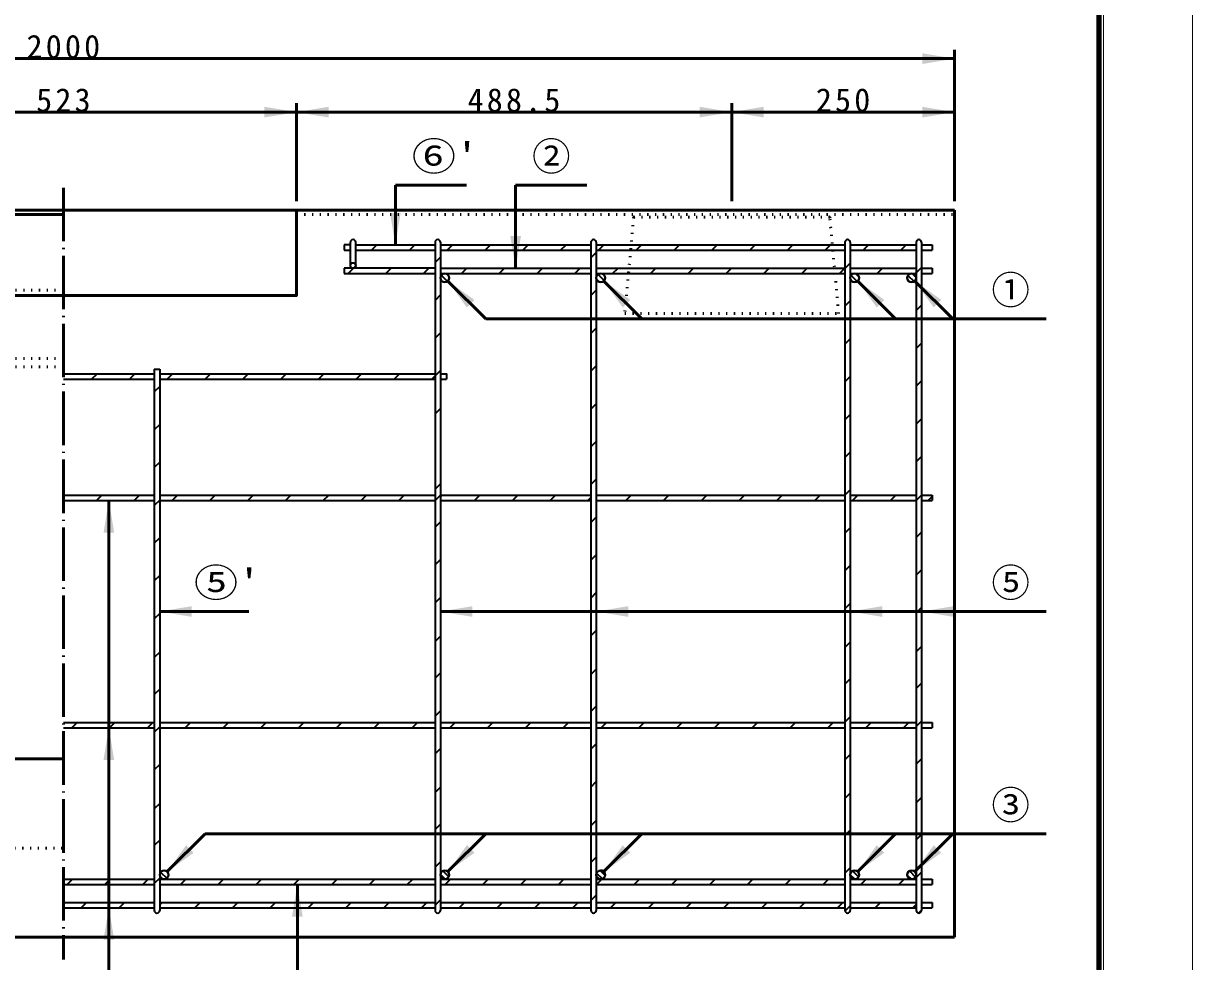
# Model space of a CAD drawing. Units: millimetres, scale not verified. Extents: x -2102 to 2102, y -1485 to 1485.
# Drawn here: x 790 to 2102, y -670 to 383 of the extents above; entities that cross this region are included whole.
import ezdxf
from ezdxf.enums import TextEntityAlignment as Align

# ---------------------------------------------------------------- set-up
doc = ezdxf.new("R2010")
doc.units = ezdxf.units.MM
doc.header["$LTSCALE"] = 5
doc.linetypes.add('DOTTED', pattern=[1.75, 0.25, -1.5])
doc.linetypes.add('LONG_DASHED_DOTTED', pattern=[15.25, 12, -1.5, 0.25, -1.5])
doc.layers.add('0-0_V-nasSTD', color=7, linetype='Continuous', lineweight=35)
doc.layers.add('0-1_0', color=7, linetype='Continuous', lineweight=50)
doc.styles.add('ＭＳ ゴシック', font='')
doc.styles.get('ＭＳ ゴシック').set_extended_font_data('MS Gothic')

msp = doc.modelspace()

# ---------------------------------------------------------------- linework, layer by layer
at = {"layer": '0-0_V-nasSTD', "linetype": 'LONG_DASHED_DOTTED', "lineweight": 50}
msp.add_line((835.276, 198.874), (835.276, -667.126), dxfattribs=at)
at = {"layer": '0-0_V-nasSTD', "lineweight": 50}
for p, q in [((1207.776, 201.874), (1207.776, 134.827)), ((1342.776, 201.874), (1342.776, 108.827)), ((1096.776, 173.874), (573.776, 173.874)), ((1096.776, 173.874), (1835.276, 173.874)), ((1835.276, 173.874), (1835.276, -642.126)), ((835.276, 168.874), (573.776, 168.874)), ((1309.238, 51.865), (1266.812, 94.292)), ((1484.238, 51.865), (1441.812, 94.292)), ((1769.238, 51.865), (1726.812, 94.292)), ((1833.238, 51.865), (1790.812, 94.292)), ((1938.276, 51.865), (1309.238, 51.865)), ((886.276, -725.173), (886.276, -152.173)), ((943.276, -276.673), (1043.276, -276.673)), ((1938.276, -276.673), (1258.276, -276.673)), ((-44.724, -442.126), (835.276, -442.126)), ((994.238, -526.211), (951.812, -568.637)), ((1938.276, -526.211), (994.238, -526.211)), ((1309.238, -526.211), (1266.812, -568.637)), ((1484.238, -526.211), (1441.812, -568.637)), ((1769.238, -526.211), (1726.812, -568.637)), ((1833.238, -526.211), (1790.812, -568.637)), ((1097.776, -725.173), (1097.776, -583.173)), ((-164.724, -642.126), (1835.276, -642.126))]:
    msp.add_line(p, q, dxfattribs=at)
at = {"layer": '0-0_V-nasSTD', "linetype": 'DOTTED', "lineweight": 50}
for p, q in [((1096.776, 168.874), (1835.276, 168.874)), ((1475.276, 165.874), (1465.276, 57.874)), ((1475.276, 165.874), (1472.276, 168.874)), ((1705.276, 57.874), (1695.276, 165.874)), ((835.276, 83.874), (579.776, 83.874)), ((1465.276, 57.874), (1705.276, 57.874)), ((835.276, 7.155), (586.963, 7.155)), ((835.276, -2.126), (-164.724, -2.126)), ((-164.724, -542.126), (835.276, -542.126))]:
    msp.add_line(p, q, dxfattribs=at)
at = {"layer": '0-0_V-nasSTD'}
for p, q in [((1150.276, 134.827), (1150.276, 128.827)), ((1157.276, 134.827), (1150.276, 134.827)), ((1157.276, 111.827), (1157.276, 137.827)), ((1163.276, 111.827), (1163.276, 137.827)), ((1163.276, 134.827), (1252.276, 134.827)), ((1181.162, 128.827), (1187.162, 134.827)), ((1223.588, 128.827), (1229.588, 134.827)), ((1252.276, 137.827), (1252.276, -612.173)), ((1258.276, 137.827), (1258.276, -612.173)), ((1258.276, 134.827), (1427.276, 134.827)), ((1266.014, 128.827), (1272.014, 134.827)), ((1308.441, 128.827), (1314.441, 134.827)), ((1350.867, 128.827), (1356.867, 134.827)), ((1393.294, 128.827), (1399.294, 134.827)), ((1427.276, 137.827), (1427.276, -612.173)), ((1433.276, 137.827), (1433.276, -612.173)), ((1433.276, 134.827), (1712.276, 134.827)), ((1441.72, 134.827), (1435.72, 128.827)), ((1484.146, 134.827), (1478.146, 128.827)), ((1526.573, 134.827), (1520.573, 128.827)), ((1568.999, 134.827), (1562.999, 128.827)), ((1605.426, 128.827), (1611.426, 134.827)), ((1647.852, 128.827), (1653.852, 134.827)), ((1690.278, 128.827), (1696.278, 134.827)), ((1712.276, 137.827), (1712.276, -612.173)), ((1718.276, 137.827), (1718.276, -612.173)), ((1718.276, 134.827), (1792.276, 134.827)), ((1732.705, 128.827), (1738.705, 134.827)), ((1775.131, 128.827), (1781.131, 134.827)), ((1792.276, 137.827), (1792.276, -612.173)), ((1798.276, 137.827), (1798.276, -612.173)), ((1798.276, 134.827), (1810.276, 134.827)), ((1810.276, 134.827), (1810.276, 128.827)), ((1150.276, 128.827), (1157.276, 128.827)), ((1163.276, 128.827), (1252.276, 128.827)), ((1258.276, 121.043), (1252.276, 115.043)), ((1258.276, 128.827), (1427.276, 128.827)), ((1433.276, 126.338), (1427.276, 120.338)), ((1433.276, 128.827), (1712.276, 128.827)), ((1718.276, 128.827), (1792.276, 128.827)), ((1798.276, 128.827), (1810.276, 128.827)), ((1252.276, 108.827), (1150.276, 108.827)), ((1150.276, 108.827), (1150.276, 102.827)), ((1160.662, 108.827), (1154.662, 102.827)), ((1163.247, 111.413), (1160.69, 108.856)), ((1197.088, 102.827), (1203.088, 108.827)), ((1239.514, 102.827), (1245.514, 108.827)), ((1258.276, 108.827), (1427.276, 108.827)), ((1281.941, 102.827), (1287.941, 108.827)), ((1324.367, 102.827), (1330.367, 108.827)), ((1366.794, 102.827), (1372.794, 108.827)), ((1409.22, 102.827), (1415.22, 108.827)), ((1433.276, 108.827), (1712.276, 108.827)), ((1451.646, 102.827), (1457.646, 108.827)), ((1500.073, 108.827), (1494.073, 102.827)), ((1542.499, 108.827), (1536.499, 102.827)), ((1578.926, 102.827), (1584.926, 108.827)), ((1621.352, 102.827), (1627.352, 108.827)), ((1663.778, 102.827), (1669.778, 108.827)), ((1706.205, 102.827), (1712.205, 108.827)), ((1718.276, 114.353), (1712.276, 108.353)), ((1718.276, 108.827), (1792.276, 108.827)), ((1748.631, 102.827), (1754.631, 108.827)), ((1798.276, 109.5), (1792.276, 103.5)), ((1798.276, 108.827), (1810.276, 108.827)), ((1810.276, 108.827), (1810.276, 102.827)), ((1150.276, 102.827), (1252.276, 102.827)), ((1258.276, 102.827), (1427.276, 102.827)), ((1259.324, 100.89), (1266.339, 93.875)), ((1264.652, 102.634), (1268.083, 99.203)), ((1433.276, 102.827), (1712.276, 102.827)), ((1433.469, 96.451), (1436.9, 93.02)), ((1435.213, 101.779), (1442.228, 94.764)), ((1718.276, 102.827), (1792.276, 102.827)), ((1719.164, 100.671), (1726.12, 93.714)), ((1724.156, 102.749), (1728.198, 98.707)), ((1783.021, 100.453), (1789.902, 93.572)), ((1787.739, 102.806), (1792.255, 98.29)), ((1791.058, 102.827), (1792.276, 104.045)), ((1798.276, 102.827), (1810.276, 102.827)), ((1433.276, 83.911), (1427.276, 77.911)), ((1258.276, 78.617), (1252.276, 72.617)), ((1718.276, 71.926), (1712.276, 65.926)), ((1798.276, 67.074), (1792.276, 61.074)), ((1433.276, 41.485), (1427.276, 35.485)), ((1258.276, 36.19), (1252.276, 30.19)), ((1718.276, 29.5), (1712.276, 23.5)), ((1798.276, 24.647), (1792.276, 18.647)), ((835.276, -9.718), (937.276, -9.718)), ((866.956, -15.718), (872.956, -9.718)), ((909.382, -15.718), (915.382, -9.718)), ((937.276, -4.718), (937.276, -612.221)), ((937.276, -4.718), (943.276, -4.718)), ((943.276, -4.718), (943.276, -612.221)), ((943.276, -9.718), (1252.276, -9.718)), ((957.809, -9.718), (951.809, -15.718)), ((994.235, -15.718), (1000.235, -9.718)), ((1036.662, -15.718), (1042.662, -9.718)), ((1079.088, -15.718), (1085.088, -9.718)), ((1121.514, -15.718), (1127.514, -9.718)), ((1163.941, -15.718), (1169.941, -9.718)), ((1206.367, -15.718), (1212.367, -9.718)), ((1248.794, -15.718), (1252.276, -12.236)), ((1258.276, -6.236), (1252.276, -12.236)), ((1433.276, -0.942), (1427.276, -6.942)), ((1718.276, -12.926), (1712.276, -18.926)), ((835.276, -15.718), (937.276, -15.718)), ((943.276, -24.251), (937.276, -30.251)), ((943.276, -15.718), (1252.276, -15.718)), ((1258.276, -15.718), (1265.276, -15.718)), ((1798.276, -17.779), (1792.276, -23.779)), ((1258.276, -48.662), (1252.276, -54.662)), ((1433.276, -43.368), (1427.276, -49.368)), ((1718.276, -55.353), (1712.276, -61.353)), ((1798.276, -60.206), (1792.276, -66.206)), ((943.276, -66.678), (937.276, -72.678)), ((1433.276, -85.794), (1427.276, -91.794)), ((1718.276, -97.779), (1712.276, -103.779)), ((1798.276, -102.632), (1792.276, -108.632)), ((943.276, -109.104), (937.276, -115.104)), ((1433.276, -128.221), (1427.276, -134.221)), ((1258.276, -133.515), (1252.276, -139.515)), ((1718.276, -140.206), (1712.276, -146.206)), ((835.276, -146.173), (937.276, -146.173)), ((835.276, -146.853), (835.956, -146.173)), ((835.276, -152.173), (937.276, -152.173)), ((872.382, -152.173), (878.382, -146.173)), ((914.809, -152.173), (920.809, -146.173)), ((943.276, -151.53), (937.276, -157.53)), ((943.276, -146.173), (1252.276, -146.173)), ((943.276, -152.173), (1252.276, -152.173)), ((957.235, -152.173), (963.235, -146.173)), ((999.662, -152.173), (1005.662, -146.173)), ((1042.088, -152.173), (1048.088, -146.173)), ((1084.514, -152.173), (1090.514, -146.173)), ((1126.941, -152.173), (1132.941, -146.173)), ((1169.367, -152.173), (1175.367, -146.173)), ((1211.794, -152.173), (1217.794, -146.173)), ((1258.276, -146.089), (1252.276, -152.089)), ((1258.276, -146.173), (1427.276, -146.173)), ((1260.22, -146.173), (1258.276, -148.117)), ((1258.276, -152.173), (1427.276, -152.173)), ((1296.646, -152.173), (1302.646, -146.173)), ((1339.073, -152.173), (1345.073, -146.173)), ((1381.499, -152.173), (1387.499, -146.173)), ((1423.926, -152.173), (1427.276, -148.822)), ((1433.276, -146.173), (1712.276, -146.173)), ((1433.276, -152.173), (1712.276, -152.173)), ((1472.352, -146.173), (1466.352, -152.173)), ((1508.778, -152.173), (1514.778, -146.173)), ((1551.205, -152.173), (1557.205, -146.173)), ((1593.631, -152.173), (1599.631, -146.173)), ((1636.058, -152.173), (1642.058, -146.173)), ((1678.484, -152.173), (1684.484, -146.173)), ((1718.276, -146.173), (1792.276, -146.173)), ((1718.276, -152.173), (1792.276, -152.173)), ((1720.91, -152.173), (1726.91, -146.173)), ((1763.337, -152.173), (1769.337, -146.173)), ((1798.276, -146.08), (1792.276, -152.08)), ((1798.276, -146.173), (1810.276, -146.173)), ((1798.276, -152.173), (1810.276, -152.173)), ((1805.763, -152.173), (1810.276, -147.66)), ((1810.276, -146.173), (1810.276, -152.173)), ((1258.276, -175.942), (1252.276, -181.942)), ((1433.276, -170.647), (1427.276, -176.647)), ((1718.276, -182.632), (1712.276, -188.632)), ((943.276, -193.957), (937.276, -199.957)), ((1798.276, -187.485), (1792.276, -193.485)), ((1258.276, -218.368), (1252.276, -224.368)), ((1433.276, -213.074), (1427.276, -219.074)), ((1718.276, -225.058), (1712.276, -231.058)), ((1798.276, -229.911), (1792.276, -235.911)), ((943.276, -236.383), (937.276, -242.383)), ((1258.276, -260.794), (1252.276, -266.794)), ((1433.276, -255.5), (1427.276, -261.5)), ((1718.276, -267.485), (1712.276, -273.485)), ((1798.276, -272.338), (1792.276, -278.338)), ((943.276, -278.81), (937.276, -284.81)), ((1433.276, -297.926), (1427.276, -303.926)), ((1258.276, -304.242), (1252.276, -310.242)), ((1718.276, -310.933), (1712.276, -316.933)), ((943.276, -322.257), (937.276, -328.257)), ((1798.276, -315.785), (1792.276, -321.785)), ((1258.276, -345.647), (1252.276, -351.647)), ((1433.276, -341.374), (1427.276, -347.374)), ((1718.276, -352.338), (1712.276, -358.338)), ((943.276, -363.662), (937.276, -369.662)), ((1798.276, -357.191), (1792.276, -363.191)), ((1258.276, -388.074), (1252.276, -394.074)), ((1433.276, -382.779), (1427.276, -388.779)), ((835.276, -401.173), (937.276, -401.173)), ((844.662, -407.173), (850.662, -401.173)), ((887.088, -407.173), (893.088, -401.173)), ((929.514, -407.173), (935.514, -401.173)), ((943.276, -406.089), (937.276, -412.089)), ((943.276, -401.173), (1252.276, -401.173)), ((971.941, -407.173), (977.941, -401.173)), ((1014.367, -407.173), (1020.367, -401.173)), ((1056.794, -407.173), (1062.794, -401.173)), ((1099.22, -407.173), (1105.22, -401.173)), ((1141.646, -407.173), (1147.646, -401.173)), ((1184.073, -407.173), (1190.073, -401.173)), ((1226.499, -407.173), (1232.499, -401.173)), ((1258.276, -401.173), (1427.276, -401.173)), ((1274.926, -401.173), (1268.926, -407.173)), ((1311.352, -407.173), (1317.352, -401.173)), ((1353.778, -407.173), (1359.778, -401.173)), ((1396.205, -407.173), (1402.205, -401.173)), ((1433.276, -401.173), (1712.276, -401.173)), ((1438.631, -407.173), (1444.631, -401.173)), ((1481.058, -407.173), (1487.058, -401.173)), ((1523.484, -407.173), (1529.484, -401.173)), ((1565.91, -407.173), (1571.91, -401.173)), ((1608.337, -407.173), (1614.337, -401.173)), ((1650.763, -407.173), (1656.763, -401.173)), ((1693.19, -407.173), (1699.19, -401.173)), ((1718.276, -394.764), (1712.276, -400.764)), ((1718.276, -401.173), (1792.276, -401.173)), ((1735.616, -407.173), (1741.616, -401.173)), ((1778.043, -407.173), (1784.043, -401.173)), ((1798.276, -399.617), (1792.276, -405.617)), ((1798.276, -401.173), (1810.276, -401.173)), ((1810.276, -401.173), (1810.276, -407.173)), ((835.276, -407.173), (937.276, -407.173)), ((943.276, -407.173), (1252.276, -407.173)), ((1258.276, -407.173), (1427.276, -407.173)), ((1433.276, -407.173), (1712.276, -407.173)), ((1718.276, -407.173), (1792.276, -407.173)), ((1798.276, -407.173), (1810.276, -407.173)), ((1258.276, -430.5), (1252.276, -436.5)), ((1433.276, -425.206), (1427.276, -431.206)), ((1718.276, -437.191), (1712.276, -443.191)), ((1798.276, -442.043), (1792.276, -448.043)), ((943.276, -448.515), (937.276, -454.515)), ((1433.276, -467.632), (1427.276, -473.632)), ((1258.276, -473.948), (1252.276, -479.948)), ((1718.276, -480.638), (1712.276, -486.638)), ((1798.276, -485.491), (1792.276, -491.491)), ((943.276, -491.963), (937.276, -497.963)), ((1433.276, -511.08), (1427.276, -517.08)), ((1258.276, -515.353), (1252.276, -521.353)), ((1718.276, -522.043), (1712.276, -528.043)), ((943.276, -533.368), (937.276, -539.368)), ((1798.276, -526.896), (1792.276, -532.896)), ((1258.276, -557.779), (1252.276, -563.779)), ((1433.276, -552.485), (1427.276, -558.485)), ((835.276, -577.173), (937.276, -577.173)), ((839.373, -583.173), (845.373, -577.173)), ((881.799, -583.173), (887.799, -577.173)), ((924.226, -583.173), (930.226, -577.173)), ((943.276, -575.794), (937.276, -581.794)), ((943.276, -577.173), (1252.276, -577.173)), ((944.374, -569.047), (951.402, -576.076)), ((949.812, -567.415), (953.034, -570.637)), ((972.652, -577.173), (966.652, -583.173)), ((1015.079, -577.173), (1009.079, -583.173)), ((1057.505, -577.173), (1051.505, -583.173)), ((1093.931, -583.173), (1099.931, -577.173)), ((1136.358, -583.173), (1142.358, -577.173)), ((1178.784, -583.173), (1184.784, -577.173)), ((1221.211, -583.173), (1227.211, -577.173)), ((1258.276, -577.173), (1427.276, -577.173)), ((1258.288, -571.834), (1263.615, -577.161)), ((1261.165, -567.641), (1267.809, -574.284)), ((1263.637, -583.173), (1269.637, -577.173)), ((1306.063, -583.173), (1312.063, -577.173)), ((1348.49, -583.173), (1354.49, -577.173)), ((1390.916, -583.173), (1396.916, -577.173)), ((1433.276, -577.173), (1712.276, -577.173)), ((1433.343, -583.173), (1439.343, -577.173)), ((1433.609, -570.379), (1440.07, -576.84)), ((1437.53, -567.229), (1443.22, -572.919)), ((1475.769, -583.173), (1481.769, -577.173)), ((1518.196, -583.173), (1524.196, -577.173)), ((1560.622, -583.173), (1566.622, -577.173)), ((1603.048, -583.173), (1609.048, -577.173)), ((1645.475, -583.173), (1651.475, -577.173)), ((1687.901, -583.173), (1693.901, -577.173)), ((1718.276, -564.47), (1712.276, -570.47)), ((1718.276, -572.204), (1723.246, -577.173)), ((1718.276, -577.173), (1792.276, -577.173)), ((1720.911, -567.768), (1727.682, -574.538)), ((1730.328, -583.173), (1736.328, -577.173)), ((1772.754, -583.173), (1778.754, -577.173)), ((1782.293, -572.58), (1786.869, -577.156)), ((1784.682, -567.899), (1791.551, -574.767)), ((1798.276, -569.323), (1792.276, -575.323)), ((1798.276, -577.173), (1810.276, -577.173)), ((1810.276, -577.173), (1810.276, -583.173)), ((835.276, -583.173), (937.276, -583.173)), ((943.276, -583.173), (1252.276, -583.173)), ((1258.276, -583.173), (1427.276, -583.173)), ((1433.276, -583.173), (1712.276, -583.173)), ((1718.276, -583.173), (1792.276, -583.173)), ((1798.276, -583.173), (1810.276, -583.173)), ((835.276, -603.173), (937.276, -603.173)), ((855.294, -609.173), (861.294, -603.173)), ((897.72, -609.173), (903.72, -603.173)), ((943.276, -603.173), (1252.276, -603.173)), ((946.146, -603.173), (943.276, -606.043)), ((988.573, -603.173), (982.573, -609.173)), ((1030.999, -603.173), (1024.999, -609.173)), ((1067.426, -609.173), (1073.426, -603.173)), ((1109.852, -609.173), (1115.852, -603.173)), ((1152.278, -609.173), (1158.278, -603.173)), ((1194.705, -609.173), (1200.705, -603.173)), ((1237.131, -609.173), (1243.131, -603.173)), ((1258.276, -600.206), (1252.276, -606.206)), ((1258.276, -603.173), (1427.276, -603.173)), ((1279.558, -609.173), (1285.558, -603.173)), ((1321.984, -609.173), (1327.984, -603.173)), ((1364.41, -609.173), (1370.41, -603.173)), ((1406.837, -609.173), (1412.837, -603.173)), ((1433.276, -594.911), (1427.276, -600.911)), ((1433.276, -603.173), (1712.276, -603.173)), ((1449.263, -609.173), (1455.263, -603.173)), ((1491.69, -609.173), (1497.69, -603.173)), ((1534.116, -609.173), (1540.116, -603.173)), ((1576.543, -609.173), (1582.543, -603.173)), ((1618.969, -609.173), (1624.969, -603.173)), ((1661.395, -609.173), (1667.395, -603.173)), ((1703.822, -609.173), (1709.822, -603.173)), ((1718.276, -603.173), (1792.276, -603.173)), ((1746.248, -609.173), (1752.248, -603.173)), ((1798.276, -603.173), (1810.276, -603.173)), ((1810.276, -603.173), (1810.276, -609.173)), ((835.276, -609.173), (937.276, -609.173)), ((943.276, -609.173), (1252.276, -609.173)), ((1258.276, -609.173), (1427.276, -609.173)), ((1433.276, -609.173), (1712.276, -609.173)), ((1718.276, -606.896), (1712.276, -612.896)), ((1718.276, -609.173), (1792.276, -609.173)), ((1788.675, -609.173), (1792.276, -605.571)), ((1798.276, -611.749), (1794.879, -615.147)), ((1798.276, -609.173), (1810.276, -609.173))]:
    msp.add_line(p, q, dxfattribs=at)
at = {"layer": '0-0_V-nasSTD', "lineweight": 18}
for points in [[(-2102.5, -1485), (-2102.5, 1485), (2102.5, 1485), (2102.5, -1485)], [(-2002.5, -1385), (-2002.5, 1385), (2002.5, 1385), (2002.5, -1385)]]:
    msp.add_lwpolyline(points, close=True, dxfattribs=at)
at = {"layer": '0-0_V-nasSTD', "lineweight": 100}
msp.add_lwpolyline([(1997.5, -1380), (1997.5, 1380), (-1997.5, 1380)], dxfattribs=at)
at = {"layer": '0-0_V-nasSTD', "lineweight": 50}
msp.add_lwpolyline([(1096.776, 173.874), (1096.776, 77.874), (573.776, 77.874)], dxfattribs=at)
at = {"layer": '0-0_V-nasSTD', "linetype": 'DOTTED', "lineweight": 50}
msp.add_lwpolyline([(1475.276, 165.874), (1695.276, 165.874), (1698.276, 168.874)], dxfattribs=at)
at = {"layer": '0-0_V-nasSTD'}
msp.add_lwpolyline([(1258.276, -9.718), (1265.276, -9.718), (1265.276, -15.718)], dxfattribs=at)
for centre, radius in [((1160.276, 111.827), 3), ((1263.276, 97.827), 5), ((1438.276, 97.827), 5), ((1723.276, 97.827), 5), ((1787.276, 97.827), 5), ((948.276, -572.173), 5), ((1263.276, -572.173), 5), ((1438.276, -572.173), 5), ((1723.276, -572.173), 5), ((1787.276, -572.173), 5)]:
    msp.add_circle(centre, radius, dxfattribs=at)
for centre, radius, start, end in [((1160.276, 137.827), 3, 0, 180), ((1255.276, 137.827), 3, 0, 180), ((1430.276, 137.827), 3, 0, 180), ((1715.276, 137.827), 3, 0, 180), ((1795.276, 137.827), 3, 0, 180), ((1263.276, 97.827), 5, 90, 180), ((1263.276, 97.827), 5, 180, 90), ((1438.276, 97.827), 5, 180, 90), ((1438.276, 97.827), 5, 90, 180), ((1723.276, 97.827), 5, 90, 180), ((1723.276, 97.827), 5, 180, 90), ((1787.276, 97.827), 5, 90, 0), ((1787.276, 97.827), 5, 0, 90), ((948.276, -572.173), 5, 270, 180), ((948.276, -572.173), 5, 180, 270), ((1263.276, -572.173), 5, 270, 180), ((1263.276, -572.173), 5, 180, 270), ((1438.276, -572.173), 5, 282.04146, 180), ((1438.276, -572.173), 5, 180, 270), ((1438.276, -572.173), 5, 270, 282.04146), ((1723.276, -572.173), 5, 270, 180), ((1723.276, -572.173), 5, 180, 270), ((1787.276, -572.173), 5, 0, 270), ((1787.276, -572.173), 5, 270, 0), ((940.276, -612.173), 3, 180, 0), ((1255.276, -612.173), 3, 180, 0), ((1430.276, -612.173), 3, 180, 0), ((1715.276, -612.173), 3, 180, 0), ((1795.276, -612.173), 3, 180, 0)]:
    msp.add_arc(centre, radius, start, end, dxfattribs=at)
for points in [[(1799.276, 337.874), (1799.276, 349.874), (1835.276, 343.874)], [(1060.776, 277.874), (1060.776, 289.874), (1096.776, 283.874)], [(1096.776, 283.874), (1132.776, 277.874), (1132.776, 289.874)], [(1549.276, 277.874), (1549.276, 289.874), (1585.276, 283.874)], [(1585.276, 283.874), (1621.276, 277.874), (1621.276, 289.874)], [(1799.276, 277.874), (1799.276, 289.874), (1835.276, 283.874)], [(1201.776, 170.827), (1207.776, 134.827), (1213.776, 170.827)], [(1336.776, 144.827), (1342.776, 108.827), (1348.776, 144.827)], [(1266.812, 94.292), (1288.025, 64.593), (1296.51, 73.078)], [(1441.812, 94.292), (1463.025, 64.593), (1471.51, 73.078)], [(1726.812, 94.292), (1748.025, 64.593), (1756.51, 73.078)], [(1790.812, 94.292), (1812.025, 64.593), (1820.51, 73.078)], [(880.276, -188.173), (886.276, -152.173), (892.276, -188.173)], [(943.276, -276.673), (979.276, -282.673), (979.276, -270.673)], [(1258.276, -276.673), (1294.276, -282.673), (1294.276, -270.673)], [(1433.276, -276.673), (1469.276, -282.673), (1469.276, -270.673)], [(1718.276, -276.673), (1754.276, -282.673), (1754.276, -270.673)], [(1798.276, -276.673), (1834.276, -282.673), (1834.276, -270.673)], [(880.276, -443.173), (886.276, -407.173), (892.276, -443.173)], [(951.812, -568.637), (973.025, -538.939), (981.51, -547.424)], [(1266.812, -568.637), (1288.025, -538.939), (1296.51, -547.424)], [(1441.812, -568.637), (1463.025, -538.939), (1471.51, -547.424)], [(1726.812, -568.637), (1748.025, -538.939), (1756.51, -547.424)], [(1790.812, -568.637), (1812.025, -538.939), (1820.51, -547.424)], [(1091.776, -619.173), (1097.776, -583.173), (1103.776, -619.173)], [(880.276, -645.173), (886.276, -609.173), (892.276, -645.173)]]:
    msp.add_solid(points, dxfattribs=at)
at = {"layer": '0-1_0'}
for p, q in [((-164.724, 343.874), (1835.276, 343.874)), ((1835.276, 183.874), (1835.276, 353.874)), ((1096.776, 183.874), (1096.776, 293.874)), ((1585.276, 183.874), (1585.276, 293.874)), ((573.776, 283.874), (1096.776, 283.874)), ((1207.776, 201.874), (1287.776, 201.874)), ((1342.776, 201.874), (1422.776, 201.874))]:
    msp.add_line(p, q, dxfattribs=at)
msp.add_lwpolyline([(1096.776, 283.874), (1585.276, 283.874), (1835.276, 283.874)], dxfattribs=at)

# ---------------------------------------------------------------- texts
at = {"layer": '0-0_V-nasSTD', "style": 'ＭＳ ゴシック', "width": 1.15}
for s, p in [("⑥'", (1226.176, 208.874)), ("⑤'", (981.676, -269.673))]:
    msp.add_text(s, height=31.67, dxfattribs=at).set_placement(p, align=Align.BOTTOM_LEFT)
at = {"layer": '0-0_V-nasSTD', "style": 'ＭＳ ゴシック'}
for s, p in [('②', (1361.176, 208.874)), ('①', (1876.676, 58.865)), ('⑤', (1876.676, -269.673)), ('③', (1876.676, -519.211))]:
    msp.add_text(s, height=31.67, dxfattribs=at).set_placement(p, align=Align.BOTTOM_LEFT)
at = {"layer": '0-0_V-nasSTD', "char_height": 26.39, "attachment_point": 7, "style": 'ＭＳ ゴシック'}
for s, insert in [('\\T1.2;2000', (793.876, 343.874)), ('\\T1.2;523', (804.676, 283.874)), ('\\T1.2;488.5', (1288.826, 283.874)), ('\\T1.2;250', (1679.676, 283.874))]:
    msp.add_mtext(s, dxfattribs=dict(at, insert=insert))

doc.saveas('drawing.dxf')
